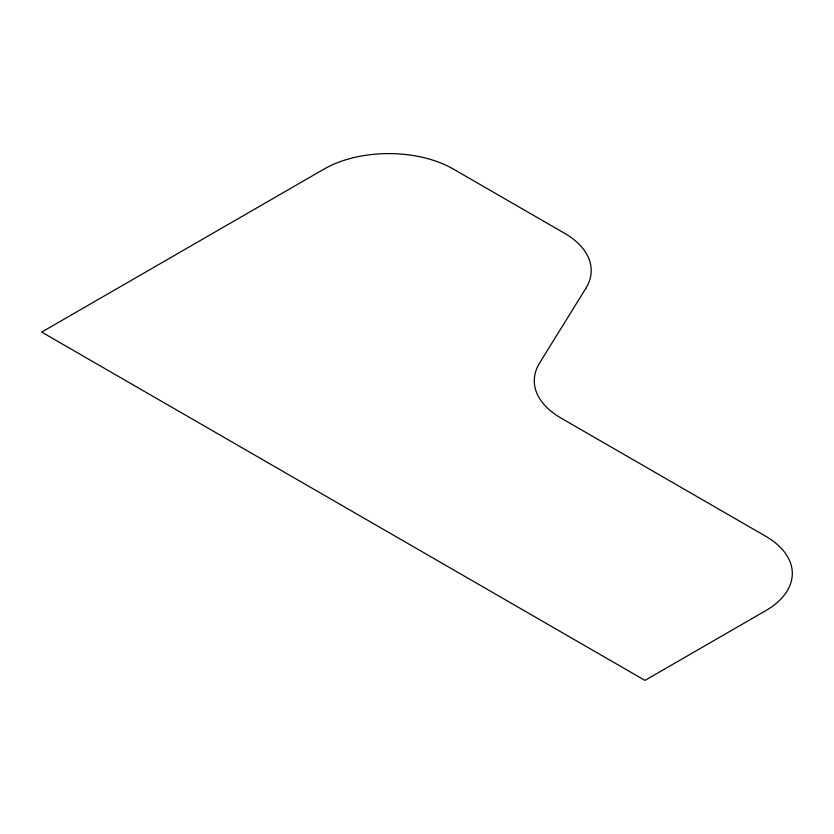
<?xml version="1.0" encoding="UTF-8"?>
<svg xmlns="http://www.w3.org/2000/svg" width="834" height="834" viewBox="0 0 834 834"><rect width="100%" height="100%" fill="white"/><g stroke="black" fill="none" stroke-linecap="round" stroke-linejoin="round"><path stroke-width="1.25" d="M585.875 288.283L539.608 363.019A91.406 52.771 0 0 0 561.053 418.095L765.529 536.147A91.406 52.771 0 0 1 765.529 610.79L644.963 680.388L41.7 332.099L324.082 169.062A91.406 52.771 0 0 1 453.352 169.062L564.441 233.197A91.406 52.771 0 0 1 585.875 288.283"/></g></svg>
